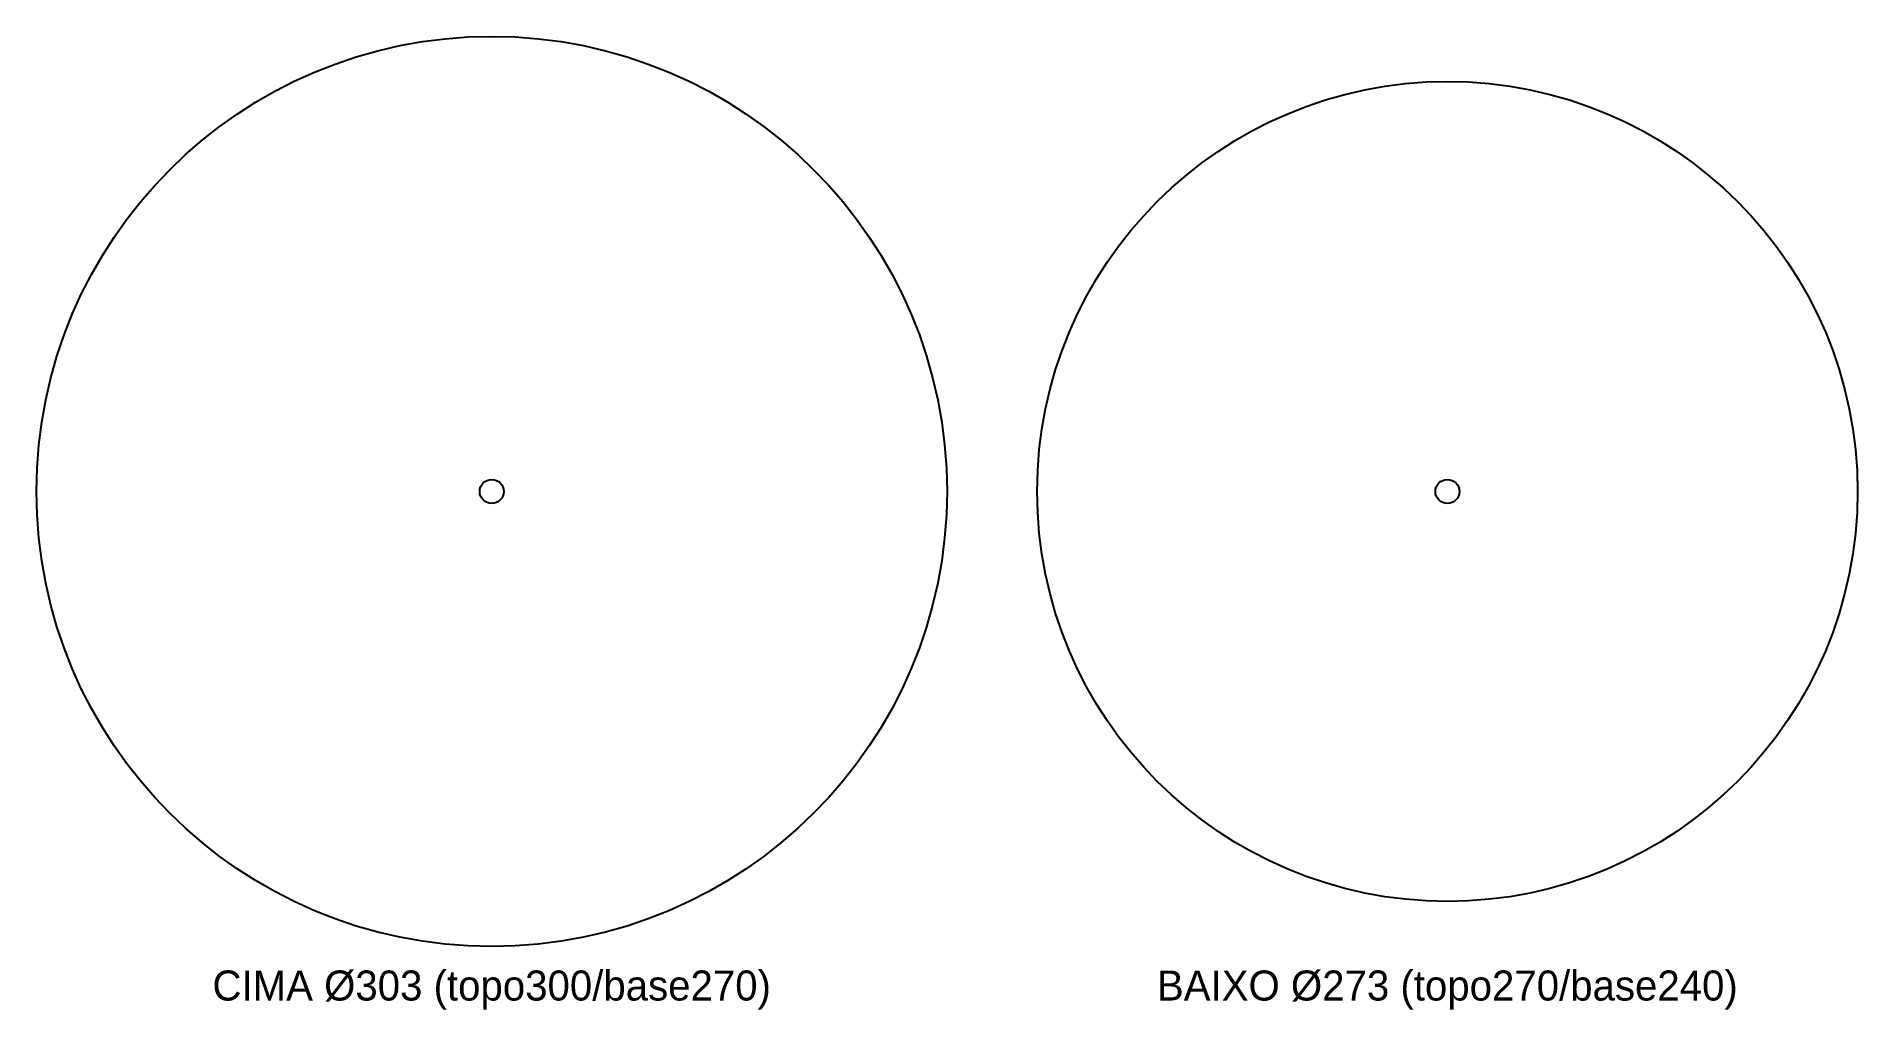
# Model space of a CAD drawing. Header units: millimetres. Extents: x 0 to 606, y -21 to 303.
import ezdxf
from ezdxf.enums import TextEntityAlignment as Align

# ---------------------------------------------------------------- set-up
doc = ezdxf.new("R2010")
doc.units = ezdxf.units.MM
for name, color, linetype in [('BISEL', 7, 'CONTINUOUS'), ('CENTRO', 1, 'CONTINUOUS'), ('TEXTO', 5, 'CONTINUOUS')]:
    doc.layers.add(name, color=color, linetype=linetype)

msp = doc.modelspace()

# ---------------------------------------------------------------- linework, layer by layer
at = {"layer": 'BISEL'}
for centre, radius in [((151.5, 151.5), 151.5), ((469.5, 151.5), 136.5)]:
    msp.add_circle(centre, radius, dxfattribs=at)
at = {"layer": 'CENTRO'}
for centre in [(151.5, 151.5), (469.5, 151.5)]:
    msp.add_circle(centre, 4, dxfattribs=at)

# ---------------------------------------------------------------- texts
at = {"layer": 'TEXTO'}
for s, p in [('CIMA Ø303 (topo300/base270)', (151.5, -18)), ('BAIXO Ø273 (topo270/base240)', (469.5, -18))]:
    msp.add_text(s, height=10, dxfattribs=at).set_placement(p, align=Align.CENTER)

doc.saveas('drawing.dxf')
